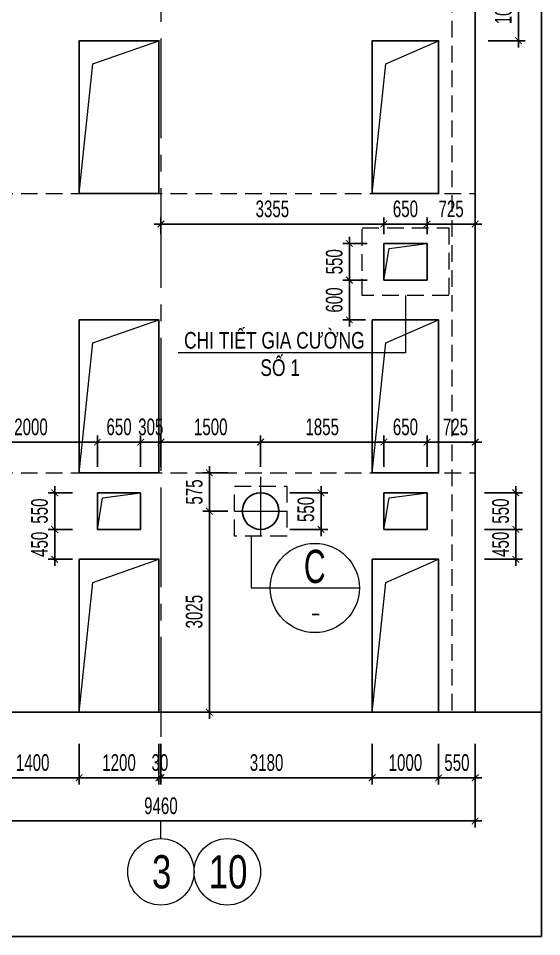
# Model space of a CAD drawing. Header units: millimetres. Extents: x -17374 to 181693, y -29783 to 15580.
# Drawn here: x 130681 to 132650, y 7412 to 10865 of the extents above; entities that cross this region are included whole.
import ezdxf
from ezdxf.enums import TextEntityAlignment as Align

# ---------------------------------------------------------------- set-up
doc = ezdxf.new("R2010")
doc.units = ezdxf.units.MM
doc.header["$LTSCALE"] = 250
doc.header["$MEASUREMENT"] = 0
doc.linetypes.add('CENTER2', pattern=[1.125, 0.75, -0.125, 0.125, -0.125])
doc.linetypes.add('HIDDEN', pattern=[0.375, 0.25, -0.125])
for name, color, linetype, lineweight in [('CDC.01.AXIS', 160, 'CENTER2', 13), ('CDC.02.DIM', 1, 'Continuous', 18), ('CDC.03.BORDER', 3, 'Continuous', 25), ('CDC.04.HIDDEN', 8, 'HIDDEN', 15), ('CDC.06.TEXT', 2, 'Continuous', 18), ('CDC.11.NOTE', 8, 'Continuous', 18)]:
    doc.layers.add(name, color=color, linetype=linetype, lineweight=lineweight)
doc.styles.add('ARIAL', font='arial.ttf', dxfattribs={"width": 0.65})
doc.styles.add('KC_SMTEXT', font='arial.ttf', dxfattribs={"width": 0.7})
doc.styles.add('KCS_BIGTEXT', font='arial.ttf', dxfattribs={"width": 0.75})
doc.dimstyles.new('dim25x4', dxfattribs={"dimscale": 25, "dimtxt": 2.5, "dimasz": 1, "dimexe": 1, "dimexo": 0, "dimgap": 1, "dimtad": 1, "dimdec": 0, "dimlfac": 4, "dimdsep": 46, "dimtxsty": 'ARIAL', "dimblk": 'ARCHTICK', "dimcen": 1, "dimdle": 1, "dimclrd": 1, "dimclre": 1, "dimclrt": 2, "dimadec": 0, "dimazin": 0, "dimtfac": 0.00072, "dimtdec": 0, "dimtix": 1, "dimtmove": 2, "dimatfit": 3, "dimldrblk": 'ARCHTICK', "dimfxl": 1, "dimtolj": 1, "dimarcsym": 0})

# ---------------------------------------------------------------- blocks, each defined once
blk = doc.blocks.new('_ArchTick')
at = {"color": 0, "linetype": 'ByBlock', "const_width": 0.15}
blk.add_lwpolyline([(-0.5, -0.5), (0.5, 0.5)], dxfattribs=at)
blk = doc.blocks.new('*D304')
at = {"layer": 'CDC.02.DIM', "color": 1, "lineweight": -2, "transparency": 16777216}
for p, q in [((130559.6, 8136.9), (130559.6, 7984.3)), ((130909.6, 8136.9), (130909.6, 7984.3)), ((130934.6, 8009.3), (130534.6, 8009.3))]:
    blk.add_line(p, q, dxfattribs=at)
at = {"layer": 'Defpoints', "color": 0, "transparency": 16777216}
for p in [(130559.6, 8136.9), (130909.6, 8136.9), (130559.6, 8009.3)]:
    blk.add_point(p, dxfattribs=at)
at = {"layer": 'CDC.02.DIM', "color": 1, "lineweight": -2, "transparency": 16777216, "xscale": 25, "yscale": 25, "zscale": 25, "rotation": 180}
blk.add_blockref('_ArchTick', (130559.6, 8009.3), dxfattribs=at)
at = {"layer": 'CDC.02.DIM', "color": 1, "lineweight": -2, "transparency": 16777216, "xscale": 25, "yscale": 25, "zscale": 25}
blk.add_blockref('_ArchTick', (130909.6, 8009.3), dxfattribs=at)
at = {"layer": 'CDC.02.DIM', "color": 2, "transparency": 16777216, "insert": (130734.6, 8066.2), "char_height": 62.5, "attachment_point": 5, "style": 'ARIAL'}
blk.add_mtext('\\A1;1400', dxfattribs=at)
blk = doc.blocks.new('*D307')
at = {"layer": 'CDC.02.DIM', "color": 1, "lineweight": -2, "transparency": 16777216}
for p, q in [((130034.6, 8136.9), (130034.6, 7821.8)), ((132399.6, 8136.9), (132399.6, 7821.8)), ((130009.6, 7846.8), (132424.6, 7846.8))]:
    blk.add_line(p, q, dxfattribs=at)
at = {"layer": 'Defpoints', "color": 0, "transparency": 16777216}
for p in [(130034.6, 8136.9), (132399.6, 8136.9), (132399.6, 7846.8)]:
    blk.add_point(p, dxfattribs=at)
at = {"layer": 'CDC.02.DIM', "color": 1, "lineweight": -2, "transparency": 16777216, "xscale": 25, "yscale": 25, "zscale": 25, "rotation": 180}
blk.add_blockref('_ArchTick', (130034.6, 7846.8), dxfattribs=at)
at = {"layer": 'CDC.02.DIM', "color": 1, "lineweight": -2, "transparency": 16777216, "xscale": 25, "yscale": 25, "zscale": 25}
blk.add_blockref('_ArchTick', (132399.6, 7846.8), dxfattribs=at)
at = {"layer": 'CDC.02.DIM', "color": 2, "transparency": 16777216, "insert": (131217.1, 7903.7), "char_height": 62.5, "attachment_point": 5, "style": 'ARIAL'}
blk.add_mtext('\\A1;9460', dxfattribs=at)
blk = doc.blocks.new('*D308')
at = {"layer": 'CDC.02.DIM', "color": 1, "lineweight": -2, "transparency": 16777216}
for p, q in [((131209.6, 8136.9), (131209.6, 7984.3)), ((131217.1, 8136.9), (131217.1, 7984.3)), ((131209.6, 8009.3), (131184.6, 8009.3)), ((131217.1, 8009.3), (131209.6, 8009.3)), ((131217.1, 8009.3), (131242.1, 8009.3))]:
    blk.add_line(p, q, dxfattribs=at)
at = {"layer": 'Defpoints', "color": 0, "transparency": 16777216}
for p in [(131209.6, 8136.9), (131217.1, 8136.9), (131209.6, 8009.3)]:
    blk.add_point(p, dxfattribs=at)
at = {"layer": 'CDC.02.DIM', "color": 1, "lineweight": -2, "transparency": 16777216, "xscale": 25, "yscale": 25, "zscale": 25}
blk.add_blockref('_ArchTick', (131209.6, 8009.3), dxfattribs=at)
at = {"layer": 'CDC.02.DIM', "color": 1, "lineweight": -2, "transparency": 16777216, "xscale": 25, "yscale": 25, "zscale": 25, "rotation": 180}
blk.add_blockref('_ArchTick', (131217.1, 8009.3), dxfattribs=at)
at = {"layer": 'CDC.02.DIM', "color": 2, "transparency": 16777216, "insert": (131213.3, 8066.2), "char_height": 62.5, "attachment_point": 5, "style": 'ARIAL'}
blk.add_mtext('\\A1;30', dxfattribs=at)
blk = doc.blocks.new('*D309')
at = {"layer": 'CDC.02.DIM', "color": 1, "lineweight": -2, "transparency": 16777216}
for p, q in [((130909.6, 8136.9), (130909.6, 7984.3)), ((131209.6, 8136.9), (131209.6, 7984.3)), ((130884.6, 8009.3), (131234.6, 8009.3))]:
    blk.add_line(p, q, dxfattribs=at)
at = {"layer": 'Defpoints', "color": 0, "transparency": 16777216}
for p in [(130909.6, 8136.9), (131209.6, 8136.9), (131209.6, 8009.3)]:
    blk.add_point(p, dxfattribs=at)
at = {"layer": 'CDC.02.DIM', "color": 1, "lineweight": -2, "transparency": 16777216, "xscale": 25, "yscale": 25, "zscale": 25, "rotation": 180}
blk.add_blockref('_ArchTick', (130909.6, 8009.3), dxfattribs=at)
at = {"layer": 'CDC.02.DIM', "color": 1, "lineweight": -2, "transparency": 16777216, "xscale": 25, "yscale": 25, "zscale": 25}
blk.add_blockref('_ArchTick', (131209.6, 8009.3), dxfattribs=at)
at = {"layer": 'CDC.02.DIM', "color": 2, "transparency": 16777216, "insert": (131059.6, 8066.2), "char_height": 62.5, "attachment_point": 5, "style": 'ARIAL'}
blk.add_mtext('\\A1;1200', dxfattribs=at)
blk = doc.blocks.new('*D310')
at = {"layer": 'CDC.02.DIM', "color": 1, "lineweight": -2, "transparency": 16777216}
for p, q in [((132262.1, 8136.9), (132262.1, 7984.3)), ((132399.6, 8136.9), (132399.6, 7984.3)), ((132262.1, 8009.3), (132237.1, 8009.3)), ((132399.6, 8009.3), (132262.1, 8009.3)), ((132399.6, 8009.3), (132424.6, 8009.3))]:
    blk.add_line(p, q, dxfattribs=at)
at = {"layer": 'Defpoints', "color": 0, "transparency": 16777216}
for p in [(132262.1, 8136.9), (132399.6, 8136.9), (132262.1, 8009.3)]:
    blk.add_point(p, dxfattribs=at)
at = {"layer": 'CDC.02.DIM', "color": 1, "lineweight": -2, "transparency": 16777216, "xscale": 25, "yscale": 25, "zscale": 25}
blk.add_blockref('_ArchTick', (132262.1, 8009.3), dxfattribs=at)
at = {"layer": 'CDC.02.DIM', "color": 1, "lineweight": -2, "transparency": 16777216, "xscale": 25, "yscale": 25, "zscale": 25, "rotation": 180}
blk.add_blockref('_ArchTick', (132399.6, 8009.3), dxfattribs=at)
at = {"layer": 'CDC.02.DIM', "color": 2, "transparency": 16777216, "insert": (132330.8, 8066.2), "char_height": 62.5, "attachment_point": 5, "style": 'ARIAL'}
blk.add_mtext('\\A1;550', dxfattribs=at)
blk = doc.blocks.new('*D311')
at = {"layer": 'CDC.02.DIM', "color": 1, "lineweight": -2, "transparency": 16777216}
for p, q in [((132012.1, 8136.9), (132012.1, 7984.3)), ((132262.1, 8136.9), (132262.1, 7984.3)), ((131987.1, 8009.3), (132287.1, 8009.3))]:
    blk.add_line(p, q, dxfattribs=at)
at = {"layer": 'Defpoints', "color": 0, "transparency": 16777216}
for p in [(132012.1, 8136.9), (132262.1, 8136.9), (132262.1, 8009.3)]:
    blk.add_point(p, dxfattribs=at)
at = {"layer": 'CDC.02.DIM', "color": 1, "lineweight": -2, "transparency": 16777216, "xscale": 25, "yscale": 25, "zscale": 25, "rotation": 180}
blk.add_blockref('_ArchTick', (132012.1, 8009.3), dxfattribs=at)
at = {"layer": 'CDC.02.DIM', "color": 1, "lineweight": -2, "transparency": 16777216, "xscale": 25, "yscale": 25, "zscale": 25}
blk.add_blockref('_ArchTick', (132262.1, 8009.3), dxfattribs=at)
at = {"layer": 'CDC.02.DIM', "color": 2, "transparency": 16777216, "insert": (132137.1, 8066.2), "char_height": 62.5, "attachment_point": 5, "style": 'ARIAL'}
blk.add_mtext('\\A1;1000', dxfattribs=at)
blk = doc.blocks.new('*D330')
at = {"layer": 'CDC.02.DIM', "color": 1, "lineweight": -2, "transparency": 16777216}
for p, q in [((131217.1, 8136.9), (131217.1, 7984.3)), ((132012.1, 8136.9), (132012.1, 7984.3)), ((132037.1, 8009.3), (131192.1, 8009.3))]:
    blk.add_line(p, q, dxfattribs=at)
at = {"layer": 'Defpoints', "color": 0, "transparency": 16777216}
for p in [(131217.1, 8136.9), (132012.1, 8136.9), (131217.1, 8009.3)]:
    blk.add_point(p, dxfattribs=at)
at = {"layer": 'CDC.02.DIM', "color": 1, "lineweight": -2, "transparency": 16777216, "xscale": 25, "yscale": 25, "zscale": 25, "rotation": 180}
blk.add_blockref('_ArchTick', (131217.1, 8009.3), dxfattribs=at)
at = {"layer": 'CDC.02.DIM', "color": 1, "lineweight": -2, "transparency": 16777216, "xscale": 25, "yscale": 25, "zscale": 25}
blk.add_blockref('_ArchTick', (132012.1, 8009.3), dxfattribs=at)
at = {"layer": 'CDC.02.DIM', "color": 2, "transparency": 16777216, "insert": (131614.6, 8066.2), "char_height": 62.5, "attachment_point": 5, "style": 'ARIAL'}
blk.add_mtext('\\A1;3180', dxfattribs=at)
blk = doc.blocks.new('*D331')
at = {"layer": 'CDC.02.DIM', "color": 1, "lineweight": -2, "transparency": 16777216}
for p, q in [((132055.8, 9178.1), (132055.8, 9296.5)), ((132218.3, 9178.1), (132218.3, 9296.5)), ((132030.8, 9271.5), (132243.3, 9271.5))]:
    blk.add_line(p, q, dxfattribs=at)
at = {"layer": 'Defpoints', "color": 0, "transparency": 16777216}
for p in [(132218.3, 9271.5), (132055.8, 9178.1), (132218.3, 9178.1)]:
    blk.add_point(p, dxfattribs=at)
at = {"layer": 'CDC.02.DIM', "color": 1, "lineweight": -2, "transparency": 16777216, "xscale": 25, "yscale": 25, "zscale": 25, "rotation": 180}
blk.add_blockref('_ArchTick', (132055.8, 9271.5), dxfattribs=at)
at = {"layer": 'CDC.02.DIM', "color": 1, "lineweight": -2, "transparency": 16777216, "xscale": 25, "yscale": 25, "zscale": 25}
blk.add_blockref('_ArchTick', (132218.3, 9271.5), dxfattribs=at)
at = {"layer": 'CDC.02.DIM', "color": 2, "transparency": 16777216, "insert": (132137.1, 9328.4), "char_height": 62.5, "attachment_point": 5, "style": 'ARIAL'}
blk.add_mtext('\\A1;650', dxfattribs=at)
blk = doc.blocks.new('*D332')
at = {"layer": 'CDC.02.DIM', "color": 1, "lineweight": -2, "transparency": 16777216}
for p, q in [((132218.3, 9178.1), (132218.3, 9296.5)), ((132399.6, 9178.1), (132399.6, 9296.5)), ((132193.3, 9271.5), (132424.6, 9271.5))]:
    blk.add_line(p, q, dxfattribs=at)
at = {"layer": 'Defpoints', "color": 0, "transparency": 16777216}
for p in [(132399.6, 9271.5), (132218.3, 9178.1), (132399.6, 9178.1)]:
    blk.add_point(p, dxfattribs=at)
at = {"layer": 'CDC.02.DIM', "color": 1, "lineweight": -2, "transparency": 16777216, "xscale": 25, "yscale": 25, "zscale": 25, "rotation": 180}
blk.add_blockref('_ArchTick', (132218.3, 9271.5), dxfattribs=at)
at = {"layer": 'CDC.02.DIM', "color": 1, "lineweight": -2, "transparency": 16777216, "xscale": 25, "yscale": 25, "zscale": 25}
blk.add_blockref('_ArchTick', (132399.6, 9271.5), dxfattribs=at)
at = {"layer": 'CDC.02.DIM', "color": 2, "transparency": 16777216, "insert": (132325.4, 9328.4), "char_height": 62.5, "attachment_point": 5, "style": 'ARIAL'}
blk.add_mtext('\\A1;725', dxfattribs=at)
blk = doc.blocks.new('*D333')
at = {"layer": 'CDC.02.DIM', "color": 1, "lineweight": -2, "transparency": 16777216}
for p, q in [((131217.1, 9178.1), (131217.1, 9296.5)), ((131592.1, 9178.1), (131592.1, 9296.5)), ((131192.1, 9271.5), (131617.1, 9271.5))]:
    blk.add_line(p, q, dxfattribs=at)
at = {"layer": 'Defpoints', "color": 0, "transparency": 16777216}
for p in [(131592.1, 9271.5), (131217.1, 9178.1), (131592.1, 9178.1)]:
    blk.add_point(p, dxfattribs=at)
at = {"layer": 'CDC.02.DIM', "color": 1, "lineweight": -2, "transparency": 16777216, "xscale": 25, "yscale": 25, "zscale": 25, "rotation": 180}
blk.add_blockref('_ArchTick', (131217.1, 9271.5), dxfattribs=at)
at = {"layer": 'CDC.02.DIM', "color": 1, "lineweight": -2, "transparency": 16777216, "xscale": 25, "yscale": 25, "zscale": 25}
blk.add_blockref('_ArchTick', (131592.1, 9271.5), dxfattribs=at)
at = {"layer": 'CDC.02.DIM', "color": 2, "transparency": 16777216, "insert": (131404.6, 9328.4), "char_height": 62.5, "attachment_point": 5, "style": 'ARIAL'}
blk.add_mtext('\\A1;1500', dxfattribs=at)
blk = doc.blocks.new('*D334')
at = {"layer": 'CDC.02.DIM', "color": 1, "lineweight": -2, "transparency": 16777216}
for p, q in [((131192.1, 10091.4), (132080.8, 10091.4)), ((131217.1, 10053.8), (131217.1, 10116.4)), ((132055.8, 10053.8), (132055.8, 10116.4))]:
    blk.add_line(p, q, dxfattribs=at)
at = {"layer": 'Defpoints', "color": 0, "transparency": 16777216}
for p in [(132055.8, 10091.4), (131217.1, 10053.8), (132055.8, 10053.8)]:
    blk.add_point(p, dxfattribs=at)
at = {"layer": 'CDC.02.DIM', "color": 1, "lineweight": -2, "transparency": 16777216, "xscale": 25, "yscale": 25, "zscale": 25, "rotation": 180}
blk.add_blockref('_ArchTick', (131217.1, 10091.4), dxfattribs=at)
at = {"layer": 'CDC.02.DIM', "color": 1, "lineweight": -2, "transparency": 16777216, "xscale": 25, "yscale": 25, "zscale": 25}
blk.add_blockref('_ArchTick', (132055.8, 10091.4), dxfattribs=at)
at = {"layer": 'CDC.02.DIM', "color": 2, "transparency": 16777216, "insert": (131636.4, 10148.3), "char_height": 62.5, "attachment_point": 5, "style": 'ARIAL'}
blk.add_mtext('\\A1;3355', dxfattribs=at)
blk = doc.blocks.new('*D341')
at = {"layer": 'CDC.02.DIM', "color": 1, "lineweight": -2, "transparency": 16777216}
for p, q in [((131140.8, 9178.1), (131140.8, 9296.5)), ((131217.1, 9178.1), (131217.1, 9296.5)), ((131140.8, 9271.5), (131115.8, 9271.5)), ((131217.1, 9271.5), (131140.8, 9271.5)), ((131217.1, 9271.5), (131242.1, 9271.5))]:
    blk.add_line(p, q, dxfattribs=at)
at = {"layer": 'Defpoints', "color": 0, "transparency": 16777216}
for p in [(131140.8, 9271.5), (131140.8, 9178.1), (131217.1, 9178.1)]:
    blk.add_point(p, dxfattribs=at)
at = {"layer": 'CDC.02.DIM', "color": 1, "lineweight": -2, "transparency": 16777216, "xscale": 25, "yscale": 25, "zscale": 25}
blk.add_blockref('_ArchTick', (131140.8, 9271.5), dxfattribs=at)
at = {"layer": 'CDC.02.DIM', "color": 1, "lineweight": -2, "transparency": 16777216, "xscale": 25, "yscale": 25, "zscale": 25, "rotation": 180}
blk.add_blockref('_ArchTick', (131217.1, 9271.5), dxfattribs=at)
at = {"layer": 'CDC.02.DIM', "color": 2, "transparency": 16777216, "insert": (131178.9, 9328.4), "char_height": 62.5, "attachment_point": 5, "style": 'ARIAL'}
blk.add_mtext('\\A1;305', dxfattribs=at)
blk = doc.blocks.new('*D342')
at = {"layer": 'CDC.02.DIM', "color": 1, "lineweight": -2, "transparency": 16777216}
for p, q in [((130978.3, 9178.1), (130978.3, 9296.5)), ((131140.8, 9178.1), (131140.8, 9296.5)), ((131165.8, 9271.5), (130953.3, 9271.5))]:
    blk.add_line(p, q, dxfattribs=at)
at = {"layer": 'Defpoints', "color": 0, "transparency": 16777216}
for p in [(130978.3, 9271.5), (130978.3, 9178.1), (131140.8, 9178.1)]:
    blk.add_point(p, dxfattribs=at)
at = {"layer": 'CDC.02.DIM', "color": 1, "lineweight": -2, "transparency": 16777216, "xscale": 25, "yscale": 25, "zscale": 25, "rotation": 180}
blk.add_blockref('_ArchTick', (130978.3, 9271.5), dxfattribs=at)
at = {"layer": 'CDC.02.DIM', "color": 1, "lineweight": -2, "transparency": 16777216, "xscale": 25, "yscale": 25, "zscale": 25}
blk.add_blockref('_ArchTick', (131140.8, 9271.5), dxfattribs=at)
at = {"layer": 'CDC.02.DIM', "color": 2, "transparency": 16777216, "insert": (131059.6, 9328.4), "char_height": 62.5, "attachment_point": 5, "style": 'ARIAL'}
blk.add_mtext('\\A1;650', dxfattribs=at)
blk = doc.blocks.new('*D343')
at = {"layer": 'CDC.02.DIM', "color": 1, "lineweight": -2, "transparency": 16777216}
for p, q in [((130478.3, 9178.1), (130478.3, 9296.5)), ((130978.3, 9178.1), (130978.3, 9296.5)), ((131003.3, 9271.5), (130453.3, 9271.5))]:
    blk.add_line(p, q, dxfattribs=at)
at = {"layer": 'Defpoints', "color": 0, "transparency": 16777216}
for p in [(130478.3, 9271.5), (130478.3, 9178.1), (130978.3, 9178.1)]:
    blk.add_point(p, dxfattribs=at)
at = {"layer": 'CDC.02.DIM', "color": 1, "lineweight": -2, "transparency": 16777216, "xscale": 25, "yscale": 25, "zscale": 25, "rotation": 180}
blk.add_blockref('_ArchTick', (130478.3, 9271.5), dxfattribs=at)
at = {"layer": 'CDC.02.DIM', "color": 1, "lineweight": -2, "transparency": 16777216, "xscale": 25, "yscale": 25, "zscale": 25}
blk.add_blockref('_ArchTick', (130978.3, 9271.5), dxfattribs=at)
at = {"layer": 'CDC.02.DIM', "color": 2, "transparency": 16777216, "insert": (130728.3, 9328.4), "char_height": 62.5, "attachment_point": 5, "style": 'ARIAL'}
blk.add_mtext('\\A1;2000', dxfattribs=at)
blk = doc.blocks.new('*D348')
at = {"layer": 'CDC.02.DIM', "color": 1, "lineweight": -2, "transparency": 16777216}
for p, q in [((130884.7, 8943.3), (130792.4, 8943.3)), ((130817.4, 8943.3), (130817.4, 8968.3)), ((130817.4, 8830.8), (130817.4, 8943.3)), ((130884.7, 8830.8), (130792.4, 8830.8)), ((130817.4, 8830.8), (130817.4, 8805.8))]:
    blk.add_line(p, q, dxfattribs=at)
at = {"layer": 'Defpoints', "color": 0, "transparency": 16777216}
for p in [(130817.4, 8943.3), (130884.7, 8943.3), (130884.7, 8830.8)]:
    blk.add_point(p, dxfattribs=at)
at = {"layer": 'CDC.02.DIM', "color": 1, "lineweight": -2, "transparency": 16777216, "xscale": 25, "yscale": 25, "zscale": 25}
for p, rotation in [((130817.4, 8943.3), 270), ((130817.4, 8830.8), 90)]:
    blk.add_blockref('_ArchTick', p, dxfattribs=dict(at, rotation=rotation))
at = {"layer": 'CDC.02.DIM', "color": 2, "transparency": 16777216, "insert": (130760.5, 8887.1), "char_height": 62.5, "attachment_point": 5, "rotation": 90, "style": 'ARIAL'}
blk.add_mtext('\\A1;450', dxfattribs=at)
blk = doc.blocks.new('*D349')
at = {"layer": 'CDC.02.DIM', "color": 1, "lineweight": -2, "transparency": 16777216}
for p, q in [((130817.4, 9080.8), (130817.4, 9105.8)), ((130884.7, 9080.8), (130792.4, 9080.8)), ((130817.4, 8943.3), (130817.4, 9080.8)), ((130884.7, 8943.3), (130792.4, 8943.3)), ((130817.4, 8943.3), (130817.4, 8918.3))]:
    blk.add_line(p, q, dxfattribs=at)
at = {"layer": 'Defpoints', "color": 0, "transparency": 16777216}
for p in [(130817.4, 9080.8), (130884.7, 9080.8), (130884.7, 8943.3)]:
    blk.add_point(p, dxfattribs=at)
at = {"layer": 'CDC.02.DIM', "color": 1, "lineweight": -2, "transparency": 16777216, "xscale": 25, "yscale": 25, "zscale": 25}
for p, rotation in [((130817.4, 9080.8), 270), ((130817.4, 8943.3), 90)]:
    blk.add_blockref('_ArchTick', p, dxfattribs=dict(at, rotation=rotation))
at = {"layer": 'CDC.02.DIM', "color": 2, "transparency": 16777216, "insert": (130760.5, 9012.1), "char_height": 62.5, "attachment_point": 5, "rotation": 90, "style": 'ARIAL'}
blk.add_mtext('\\A1;550', dxfattribs=at)
blk = doc.blocks.new('*D350')
at = {"layer": 'CDC.02.DIM', "color": 1, "lineweight": -2, "transparency": 16777216}
for p, q in [((132434, 8943.3), (132577.3, 8943.3)), ((132552.3, 8943.3), (132552.3, 8968.3)), ((132552.3, 8830.8), (132552.3, 8943.3)), ((132434, 8830.8), (132577.3, 8830.8)), ((132552.3, 8830.8), (132552.3, 8805.8))]:
    blk.add_line(p, q, dxfattribs=at)
at = {"layer": 'Defpoints', "color": 0, "transparency": 16777216}
for p in [(132434, 8943.3), (132552.3, 8943.3), (132434, 8830.8)]:
    blk.add_point(p, dxfattribs=at)
at = {"layer": 'CDC.02.DIM', "color": 1, "lineweight": -2, "transparency": 16777216, "xscale": 25, "yscale": 25, "zscale": 25}
for p, rotation in [((132552.3, 8943.3), 270), ((132552.3, 8830.8), 90)]:
    blk.add_blockref('_ArchTick', p, dxfattribs=dict(at, rotation=rotation))
at = {"layer": 'CDC.02.DIM', "color": 2, "transparency": 16777216, "insert": (132495.4, 8887.1), "char_height": 62.5, "attachment_point": 5, "rotation": 90, "style": 'ARIAL'}
blk.add_mtext('\\A1;450', dxfattribs=at)
blk = doc.blocks.new('*D351')
at = {"layer": 'CDC.02.DIM', "color": 1, "lineweight": -2, "transparency": 16777216}
for p, q in [((132552.3, 9080.8), (132552.3, 9105.8)), ((132434, 9080.8), (132577.3, 9080.8)), ((132552.3, 8943.3), (132552.3, 9080.8)), ((132434, 8943.3), (132577.3, 8943.3)), ((132552.3, 8943.3), (132552.3, 8918.3))]:
    blk.add_line(p, q, dxfattribs=at)
at = {"layer": 'Defpoints', "color": 0, "transparency": 16777216}
for p in [(132434, 9080.8), (132552.3, 9080.8), (132434, 8943.3)]:
    blk.add_point(p, dxfattribs=at)
at = {"layer": 'CDC.02.DIM', "color": 1, "lineweight": -2, "transparency": 16777216, "xscale": 25, "yscale": 25, "zscale": 25}
for p, rotation in [((132552.3, 9080.8), 270), ((132552.3, 8943.3), 90)]:
    blk.add_blockref('_ArchTick', p, dxfattribs=dict(at, rotation=rotation))
at = {"layer": 'CDC.02.DIM', "color": 2, "transparency": 16777216, "insert": (132495.4, 9012.1), "char_height": 62.5, "attachment_point": 5, "rotation": 90, "style": 'ARIAL'}
blk.add_mtext('\\A1;550', dxfattribs=at)
blk = doc.blocks.new('*D352')
at = {"layer": 'CDC.02.DIM', "color": 1, "lineweight": -2, "transparency": 16777216}
for p, q in [((132030.8, 10091.4), (132243.3, 10091.4)), ((132055.8, 10053.8), (132055.8, 10116.4)), ((132218.3, 10053.8), (132218.3, 10116.4))]:
    blk.add_line(p, q, dxfattribs=at)
at = {"layer": 'Defpoints', "color": 0, "transparency": 16777216}
for p in [(132218.3, 10091.4), (132055.8, 10053.8), (132218.3, 10053.8)]:
    blk.add_point(p, dxfattribs=at)
at = {"layer": 'CDC.02.DIM', "color": 1, "lineweight": -2, "transparency": 16777216, "xscale": 25, "yscale": 25, "zscale": 25, "rotation": 180}
blk.add_blockref('_ArchTick', (132055.8, 10091.4), dxfattribs=at)
at = {"layer": 'CDC.02.DIM', "color": 1, "lineweight": -2, "transparency": 16777216, "xscale": 25, "yscale": 25, "zscale": 25}
blk.add_blockref('_ArchTick', (132218.3, 10091.4), dxfattribs=at)
at = {"layer": 'CDC.02.DIM', "color": 2, "transparency": 16777216, "insert": (132137.1, 10148.3), "char_height": 62.5, "attachment_point": 5, "style": 'ARIAL'}
blk.add_mtext('\\A1;650', dxfattribs=at)
blk = doc.blocks.new('*D353')
at = {"layer": 'CDC.02.DIM', "color": 1, "lineweight": -2, "transparency": 16777216}
for p, q in [((132193.3, 10091.4), (132424.6, 10091.4)), ((132218.3, 10053.8), (132218.3, 10116.4)), ((132399.6, 10053.8), (132399.6, 10116.4))]:
    blk.add_line(p, q, dxfattribs=at)
at = {"layer": 'Defpoints', "color": 0, "transparency": 16777216}
for p in [(132399.6, 10091.4), (132218.3, 10053.8), (132399.6, 10053.8)]:
    blk.add_point(p, dxfattribs=at)
at = {"layer": 'CDC.02.DIM', "color": 1, "lineweight": -2, "transparency": 16777216, "xscale": 25, "yscale": 25, "zscale": 25, "rotation": 180}
blk.add_blockref('_ArchTick', (132218.3, 10091.4), dxfattribs=at)
at = {"layer": 'CDC.02.DIM', "color": 1, "lineweight": -2, "transparency": 16777216, "xscale": 25, "yscale": 25, "zscale": 25}
blk.add_blockref('_ArchTick', (132399.6, 10091.4), dxfattribs=at)
at = {"layer": 'CDC.02.DIM', "color": 2, "transparency": 16777216, "insert": (132308.9, 10148.3), "char_height": 62.5, "attachment_point": 5, "style": 'ARIAL'}
blk.add_mtext('\\A1;725', dxfattribs=at)
blk = doc.blocks.new('*D354')
at = {"layer": 'CDC.02.DIM', "color": 1, "lineweight": -2, "transparency": 16777216}
for p, q in [((131993.5, 9880.8), (131901.2, 9880.8)), ((131926.2, 9705.8), (131926.2, 9905.8)), ((131987.2, 9730.8), (131901.2, 9730.8))]:
    blk.add_line(p, q, dxfattribs=at)
at = {"layer": 'Defpoints', "color": 0, "transparency": 16777216}
for p in [(131926.2, 9880.8), (131993.5, 9880.8), (131987.2, 9730.8)]:
    blk.add_point(p, dxfattribs=at)
at = {"layer": 'CDC.02.DIM', "color": 1, "lineweight": -2, "transparency": 16777216, "xscale": 25, "yscale": 25, "zscale": 25}
for p, rotation in [((131926.2, 9880.8), 90), ((131926.2, 9730.8), 270)]:
    blk.add_blockref('_ArchTick', p, dxfattribs=dict(at, rotation=rotation))
at = {"layer": 'CDC.02.DIM', "color": 2, "transparency": 16777216, "insert": (131869.3, 9805.8), "char_height": 62.5, "attachment_point": 5, "rotation": 90, "style": 'ARIAL'}
blk.add_mtext('\\A1;600', dxfattribs=at)
blk = doc.blocks.new('*D355')
at = {"layer": 'CDC.02.DIM', "color": 1, "lineweight": -2, "transparency": 16777216}
for p, q in [((131993.5, 10018.3), (131901.2, 10018.3)), ((131926.2, 10018.3), (131926.2, 10043.3)), ((131926.2, 9880.8), (131926.2, 10018.3)), ((131993.5, 9880.8), (131901.2, 9880.8)), ((131926.2, 9880.8), (131926.2, 9855.8))]:
    blk.add_line(p, q, dxfattribs=at)
at = {"layer": 'Defpoints', "color": 0, "transparency": 16777216}
for p in [(131926.2, 10018.3), (131993.5, 10018.3), (131993.5, 9880.8)]:
    blk.add_point(p, dxfattribs=at)
at = {"layer": 'CDC.02.DIM', "color": 1, "lineweight": -2, "transparency": 16777216, "xscale": 25, "yscale": 25, "zscale": 25}
for p, rotation in [((131926.2, 10018.3), 270), ((131926.2, 9880.8), 90)]:
    blk.add_blockref('_ArchTick', p, dxfattribs=dict(at, rotation=rotation))
at = {"layer": 'CDC.02.DIM', "color": 2, "transparency": 16777216, "insert": (131869.3, 9949.6), "char_height": 62.5, "attachment_point": 5, "rotation": 90, "style": 'ARIAL'}
blk.add_mtext('\\A1;550', dxfattribs=at)
blk = doc.blocks.new('*D359')
at = {"layer": 'CDC.02.DIM', "color": 1, "lineweight": -2, "transparency": 16777216}
for p, q in [((132562.5, 10755.8), (132562.5, 11055.8)), ((132447.9, 11030.8), (132587.5, 11030.8)), ((132447.9, 10780.8), (132587.5, 10780.8))]:
    blk.add_line(p, q, dxfattribs=at)
at = {"layer": 'Defpoints', "color": 0, "transparency": 16777216}
for p in [(132447.9, 11030.8), (132562.5, 11030.8), (132447.9, 10780.8)]:
    blk.add_point(p, dxfattribs=at)
at = {"layer": 'CDC.02.DIM', "color": 1, "lineweight": -2, "transparency": 16777216, "xscale": 25, "yscale": 25, "zscale": 25}
for p, rotation in [((132562.5, 11030.8), 90), ((132562.5, 10780.8), 270)]:
    blk.add_blockref('_ArchTick', p, dxfattribs=dict(at, rotation=rotation))
at = {"layer": 'CDC.02.DIM', "color": 2, "transparency": 16777216, "insert": (132505.6, 10905.8), "char_height": 62.5, "attachment_point": 5, "rotation": 90, "style": 'ARIAL'}
blk.add_mtext('\\A1;1000', dxfattribs=at)
blk = doc.blocks.new('*D261')
at = {"layer": 'CDC.02.DIM', "color": 1, "lineweight": -2, "transparency": 16777216}
for p, q in [((131592.1, 9178.1), (131592.1, 9296.5)), ((132055.8, 9178.1), (132055.8, 9296.5)), ((131567.1, 9271.5), (132080.8, 9271.5))]:
    blk.add_line(p, q, dxfattribs=at)
at = {"layer": 'Defpoints', "color": 0, "transparency": 16777216}
for p in [(132055.8, 9271.5), (131592.1, 9178.1), (132055.8, 9178.1)]:
    blk.add_point(p, dxfattribs=at)
at = {"layer": 'CDC.02.DIM', "color": 1, "lineweight": -2, "transparency": 16777216, "xscale": 25, "yscale": 25, "zscale": 25, "rotation": 180}
blk.add_blockref('_ArchTick', (131592.1, 9271.5), dxfattribs=at)
at = {"layer": 'CDC.02.DIM', "color": 1, "lineweight": -2, "transparency": 16777216, "xscale": 25, "yscale": 25, "zscale": 25}
blk.add_blockref('_ArchTick', (132055.8, 9271.5), dxfattribs=at)
at = {"layer": 'CDC.02.DIM', "color": 2, "transparency": 16777216, "insert": (131823.9, 9328.4), "char_height": 62.5, "attachment_point": 5, "style": 'ARIAL'}
blk.add_mtext('\\A1;1855', dxfattribs=at)
blk = doc.blocks.new('*D262')
at = {"layer": 'CDC.02.DIM', "color": 1, "lineweight": -2, "transparency": 16777216}
for p, q in [((131399.4, 8230.8), (131399.4, 9037.1)), ((131469.2, 9012.1), (131374.4, 9012.1)), ((131469.2, 8255.8), (131374.4, 8255.8))]:
    blk.add_line(p, q, dxfattribs=at)
at = {"layer": 'Defpoints', "color": 0, "transparency": 16777216}
for p in [(131399.4, 9012.1), (131469.2, 9012.1), (131469.2, 8255.8)]:
    blk.add_point(p, dxfattribs=at)
at = {"layer": 'CDC.02.DIM', "color": 1, "lineweight": -2, "transparency": 16777216, "xscale": 25, "yscale": 25, "zscale": 25}
for p, rotation in [((131399.4, 9012.1), 90), ((131399.4, 8255.8), 270)]:
    blk.add_blockref('_ArchTick', p, dxfattribs=dict(at, rotation=rotation))
at = {"layer": 'CDC.02.DIM', "color": 2, "transparency": 16777216, "insert": (131342.5, 8633.9), "char_height": 62.5, "attachment_point": 5, "rotation": 90, "style": 'ARIAL'}
blk.add_mtext('\\A1;3025', dxfattribs=at)
blk = doc.blocks.new('*D263')
at = {"layer": 'CDC.02.DIM', "color": 1, "lineweight": -2, "transparency": 16777216}
for p, q in [((131469.2, 9155.8), (131374.4, 9155.8)), ((131399.4, 8987.1), (131399.4, 9180.8)), ((131469.2, 9012.1), (131374.4, 9012.1))]:
    blk.add_line(p, q, dxfattribs=at)
at = {"layer": 'Defpoints', "color": 0, "transparency": 16777216}
for p in [(131399.4, 9155.8), (131469.2, 9155.8), (131469.2, 9012.1)]:
    blk.add_point(p, dxfattribs=at)
at = {"layer": 'CDC.02.DIM', "color": 1, "lineweight": -2, "transparency": 16777216, "xscale": 25, "yscale": 25, "zscale": 25}
for p, rotation in [((131399.4, 9155.8), 90), ((131399.4, 9012.1), 270)]:
    blk.add_blockref('_ArchTick', p, dxfattribs=dict(at, rotation=rotation))
at = {"layer": 'CDC.02.DIM', "color": 2, "transparency": 16777216, "insert": (131342.7, 9083.9), "char_height": 62.5, "attachment_point": 5, "rotation": 90, "style": 'ARIAL'}
blk.add_mtext('\\A1;575', dxfattribs=at)
blk = doc.blocks.new('*D266')
at = {"layer": 'CDC.02.DIM', "color": 1, "lineweight": -2, "transparency": 16777216}
for p, q in [((131819.5, 8918.3), (131819.5, 9105.8)), ((131702.4, 9080.8), (131844.5, 9080.8)), ((131702.4, 8943.3), (131844.5, 8943.3))]:
    blk.add_line(p, q, dxfattribs=at)
at = {"layer": 'Defpoints', "color": 0, "transparency": 16777216}
for p in [(131702.4, 9080.8), (131819.5, 9080.8), (131702.4, 8943.3)]:
    blk.add_point(p, dxfattribs=at)
at = {"layer": 'CDC.02.DIM', "color": 1, "lineweight": -2, "transparency": 16777216, "xscale": 25, "yscale": 25, "zscale": 25}
for p, rotation in [((131819.5, 9080.8), 90), ((131819.5, 8943.3), 270)]:
    blk.add_blockref('_ArchTick', p, dxfattribs=dict(at, rotation=rotation))
at = {"layer": 'CDC.02.DIM', "color": 2, "transparency": 16777216, "insert": (131762.6, 9018.5), "char_height": 62.5, "attachment_point": 5, "rotation": 90, "style": 'ARIAL'}
blk.add_mtext('\\A1;550', dxfattribs=at)

msp = doc.modelspace()

# ---------------------------------------------------------------- linework, layer by layer
at = {"layer": 'CDC.01.AXIS', "ltscale": 2}
for p, q in [((131217.07, 13601.32), (131217.07, 8136.93)), ((131592.07, 9140.63), (131592.07, 8917.76)), ((131493.64, 9012.05), (131690.51, 9012.05))]:
    msp.add_line(p, q, dxfattribs=at)
at = {"layer": 'CDC.02.DIM'}
msp.add_line((131217.07, 7780.83), (131217.07, 7846.75), dxfattribs=at)
for centre in [(131217.07, 7655.83), (131467.07, 7655.83)]:
    msp.add_circle(centre, 125, dxfattribs=at)
at = {"layer": 'CDC.03.BORDER'}
for p, q in [((132649.57, 14604.85), (132649.57, 7411.95)), ((132649.57, 14169.31), (132649.57, 7411.95)), ((132399.57, 13480.8), (132399.57, 8255.8)), ((132055.82, 9880.8), (132055.82, 10018.3)), ((132218.32, 9880.8), (132218.32, 10018.3)), ((130978.32, 8943.3), (130978.32, 9080.8)), ((131140.82, 8943.3), (131140.82, 9080.8)), ((132055.82, 8943.3), (132055.82, 9080.8)), ((132218.32, 8943.3), (132218.32, 9080.8)), ((128884.47, 8255.8), (132649.57, 8255.8)), ((127826.3, 7411.95), (132649.57, 7411.95))]:
    msp.add_line(p, q, dxfattribs=at)
for points in [[(132649.57, 14604.85), (132649.57, 7411.95)], [(132055.82, 10018.3), (132218.32, 10018.3)], [(132055.82, 9880.8), (132218.32, 9880.8)], [(130978.32, 9080.8), (131140.82, 9080.8)], [(132055.82, 9080.8), (132218.32, 9080.8)], [(130978.32, 8943.3), (131140.82, 8943.3)], [(132055.82, 8943.3), (132218.32, 8943.3)]]:
    msp.add_lwpolyline(points, dxfattribs=at)
for points in [[(130909.57, 10205.8), (131209.57, 10205.8), (131209.57, 10780.8), (130909.57, 10780.8)], [(132012.07, 10205.8), (132262.07, 10205.8), (132262.07, 10780.8), (132012.07, 10780.8)], [(130909.57, 9155.8), (131209.57, 9155.8), (131209.57, 9730.8), (130909.57, 9730.8)], [(132012.07, 9155.8), (132262.07, 9155.8), (132262.07, 9730.8), (132012.07, 9730.8)], [(130909.57, 8255.8), (131209.57, 8255.8), (131209.57, 8830.8), (130909.57, 8830.8)], [(132012.07, 8255.8), (132262.07, 8255.8), (132262.07, 8830.8), (132012.07, 8830.8)]]:
    msp.add_lwpolyline(points, close=True, dxfattribs=at)
msp.add_circle((131592.07, 9012.05), 68.75, dxfattribs=at)
at = {"layer": 'CDC.04.HIDDEN'}
msp.add_line((132312.07, 13480.8), (132312.07, 8255.8), dxfattribs=at)
for points in [[(130034.57, 10205.8), (132399.57, 10205.8)], [(130034.57, 9155.8), (132399.57, 9155.8)]]:
    msp.add_lwpolyline(points, dxfattribs=at)
for points in [[(131974.21, 10076.7), (132299.94, 10076.7), (132299.94, 9822.4), (131974.21, 9822.4)], [(131493.64, 9106.35), (131690.51, 9106.35), (131690.51, 8917.76), (131493.64, 8917.76)]]:
    msp.add_lwpolyline(points, close=True, dxfattribs=at)
at = {"layer": 'CDC.11.NOTE', "color": 1}
for p, q in [((132137.07, 9822.4), (132137.07, 9606.7)), ((132137.07, 9606.7), (131281.99, 9606.7)), ((131556.08, 8917.76), (131556.08, 8723.02)), ((131556.08, 8723.02), (131628.3, 8723.02)), ((131628.3, 8723.02), (131963.71, 8723.02))]:
    msp.add_line(p, q, dxfattribs=at)
for points in [[(130909.57, 10205.8), (130960.98, 10694.21), (131209.57, 10780.8)], [(132012.07, 10205.8), (132063.48, 10694.21), (132262.07, 10780.8)], [(132055.82, 9880.8), (132075.32, 9999.32), (132218.32, 10018.3)], [(130909.57, 9155.8), (130960.98, 9644.21), (131209.57, 9730.8)], [(132012.07, 9155.8), (132063.48, 9644.21), (132262.07, 9730.8)], [(130978.32, 8943.3), (130997.82, 9061.82), (131140.82, 9080.8)], [(132055.82, 8943.3), (132075.32, 9061.82), (132218.32, 9080.8)], [(130909.57, 8255.8), (130960.98, 8744.21), (131209.57, 8830.8)], [(132012.07, 8255.8), (132063.48, 8744.21), (132262.07, 8830.8)]]:
    msp.add_lwpolyline(points, dxfattribs=at)
msp.add_circle((131796.01, 8723.02), 167.71, dxfattribs=at)

# ---------------------------------------------------------------- texts
at = {"layer": 'CDC.02.DIM', "color": 4, "style": 'KCS_BIGTEXT', "text_generation_flag": 6, "width": 0.75}
for tag, p in [('3', (131220, 7655.83)), ('10', (131470, 7655.83))]:
    msp.add_attdef(tag, text='.', height=125, rotation=180, dxfattribs=at).set_placement(p, align=Align.MIDDLE)
at = {"layer": 'CDC.06.TEXT', "style": 'KC_SMTEXT', "width": 0.75}
for s, p in [('CHI TIẾT GIA CƯỜNG', (131643.97, 9623.03)), ('SỐ 1', (131665.8, 9520.27))]:
    msp.add_text(s, height=62.5, dxfattribs=at).set_placement(p, align=Align.CENTER)
at = {"layer": 'CDC.06.TEXT', "color": 4, "style": 'ARIAL', "width": 0.65}
msp.add_text('C', height=125, dxfattribs=at).set_placement((131796.01, 8804.1), align=Align.MIDDLE_CENTER)
at = {"layer": 'CDC.06.TEXT', "color": 2, "linetype": 'ByBlock', "style": 'ARIAL', "width": 0.55}
msp.add_text('_', height=62.5, dxfattribs=at).set_placement((131799.53, 8660.61), align=Align.MIDDLE)

# ---------------------------------------------------------------- dimensions: what is measured, and where the dimension line sits
at = {"layer": 'CDC.02.DIM'}
for base, p1, p2, angle, picture, middle in [((132562.47, 11030.8), (132447.9, 10780.8), (132447.9, 11030.8), 90, '*D359', (132505.56, 10905.8)), ((132055.82, 10091.36), (131217.07, 10053.79), (132055.82, 10053.79), 180, '*D334', (131636.45, 10148.29)), ((131926.16, 10018.3), (131993.49, 9880.8), (131993.49, 10018.3), 90, '*D355', (131869.25, 9949.55)), ((131926.16, 9880.8), (131987.24, 9730.8), (131993.49, 9880.8), 90, '*D354', (131869.25, 9805.8)), ((131592.07, 9271.46), (131217.07, 9178.13), (131592.07, 9178.13), 180, '*D333', (131404.57, 9328.37)), ((132218.32, 9271.46), (132055.82, 9178.13), (132218.32, 9178.13), 180, '*D331', (132137.07, 9328.37)), ((131399.44, 9155.8), (131469.17, 9012.05), (131469.17, 9155.8), 90, '*D263', (131342.66, 9083.93)), ((130817.41, 9080.8), (130884.74, 8943.3), (130884.74, 9080.8), 90, '*D349', (130760.5, 9012.05)), ((132552.3, 9080.8), (132434.03, 8943.3), (132434.03, 9080.8), 90, '*D351', (132495.39, 9012.05)), ((131399.44, 9012.05), (131469.17, 8255.8), (131469.17, 9012.05), 90, '*D262', (131342.51, 8633.93)), ((130817.41, 8943.3), (130884.74, 8830.8), (130884.74, 8943.3), 90, '*D348', (130760.5, 8887.05)), ((132552.3, 8943.3), (132434.03, 8830.8), (132434.03, 8943.3), 90, '*D350', (132495.39, 8887.05)), ((132399.57, 7846.75), (130034.57, 8136.93), (132399.57, 8136.93), 180, '*D307', (131217.07, 7903.66)), ((130559.57, 8009.25), (130909.57, 8136.93), (130559.57, 8136.93), 180, '*D304', (130734.57, 8066.16)), ((131209.57, 8009.25), (130909.57, 8136.93), (131209.57, 8136.93), 180, '*D309', (131059.57, 8066.16)), ((131209.57, 8009.25), (131217.07, 8136.93), (131209.57, 8136.93), 180, '*D308', (131213.32, 8066.18)), ((131217.07, 8009.25), (132012.07, 8136.93), (131217.07, 8136.93), 180, '*D330', (131614.57, 8066.18)), ((132262.07, 8009.25), (132012.07, 8136.93), (132262.07, 8136.93), 180, '*D311', (132137.07, 8066.16)), ((132262.07, 8009.25), (132399.57, 8136.93), (132262.07, 8136.93), 180, '*D310', (132330.82, 8066.16))]:
    dim = msp.add_linear_dim(base=base, p1=p1, p2=p2, angle=angle, dimstyle='dim25x4', dxfattribs=at)
    dim.commit()
    dim.dimension.update_dxf_attribs({"geometry": picture, "text_midpoint": middle})
for base, p1, p2, picture, middle in [((132218.32, 10091.36), (132055.82, 10053.79), (132218.32, 10053.79), '*D352', (132137.07, 10148.27)), ((132399.57, 10091.36), (132218.32, 10053.79), (132399.57, 10053.79), '*D353', (132308.95, 10148.27)), ((130478.32, 9271.46), (130978.32, 9178.13), (130478.32, 9178.13), '*D343', (130728.32, 9328.37)), ((130978.32, 9271.46), (131140.82, 9178.13), (130978.32, 9178.13), '*D342', (131059.57, 9328.37)), ((131140.82, 9271.46), (131217.07, 9178.13), (131140.82, 9178.13), '*D341', (131178.95, 9328.39)), ((132055.82, 9271.46), (131592.07, 9178.13), (132055.82, 9178.13), '*D261', (131823.95, 9328.37))]:
    dim = msp.add_linear_dim(base=base, p1=p1, p2=p2, dimstyle='dim25x4', dxfattribs=at)
    dim.commit()
    dim.dimension.update_dxf_attribs({"geometry": picture, "text_midpoint": middle})
for base, p1, p2, angle, picture, middle in [((132399.57, 9271.46), (132218.32, 9178.13), (132399.57, 9178.13), 180, '*D332', (132325.35, 9328.37)), ((131819.51, 9080.8), (131702.38, 8943.3), (131702.38, 9080.8), 90, '*D266', (131762.58, 9018.48))]:
    dim = msp.add_linear_dim(base=base, p1=p1, p2=p2, angle=angle, dimstyle='dim25x4', dxfattribs=at)
    dim.commit()
    dim.dimension.update_dxf_attribs({"geometry": picture, "text_midpoint": middle, "dimtype": 160})

doc.saveas('drawing.dxf')
